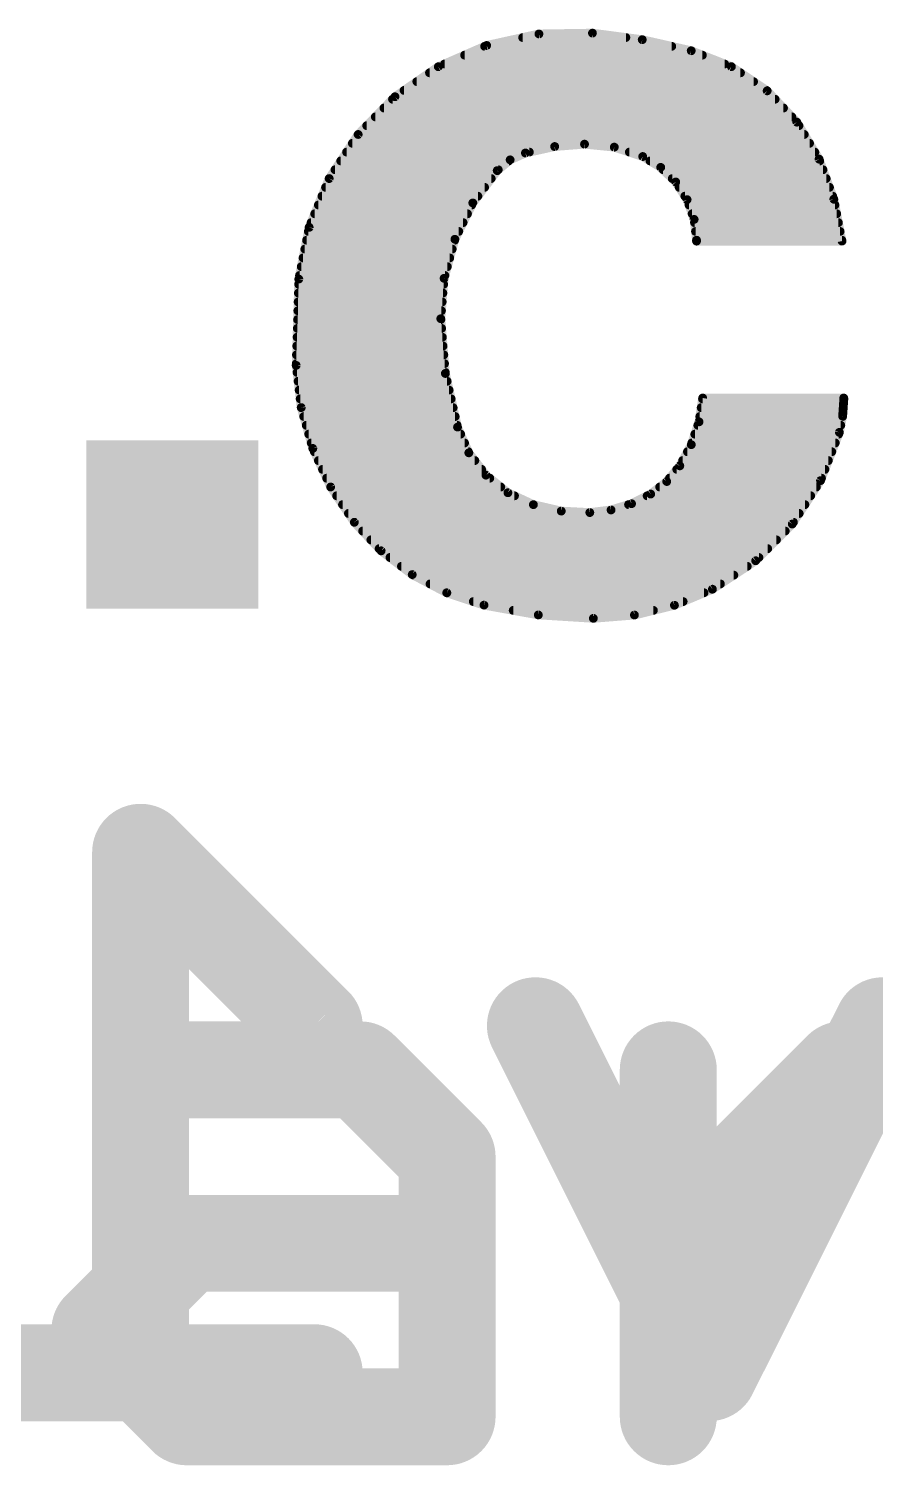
# Model space of a CAD drawing. Extents: x -1 to 111, y -11 to 60.
# Drawn here: x 54.551 to 56.989, y 4.953 to 9.093 of the extents above; entities that cross this region are included whole.
import ezdxf

# ---------------------------------------------------------------- set-up
doc = ezdxf.new("R2010")
doc.units = 0
doc.layers.add('16', color=132, linetype='CONTINUOUS')
doc.layers.add('21', color=53, linetype='CONTINUOUS')

# ---------------------------------------------------------------- blocks, each defined once
blk = doc.blocks.new('RECT')
blk.add_solid([(-0.5, -0.5), (0.5, -0.5), (-0.5, 0.5), (0.5, 0.5)])

msp = doc.modelspace()

# ---------------------------------------------------------------- linework, layer by layer
at = {"layer": '16', "const_width": 0.1397}
for points in [[(54.943, 6.7196, 1), (54.8033, 6.7196)], [(54.9226, 6.769, 1), (54.8238, 6.6702)], [(55.3238, 6.1702, 1), (55.4225, 6.269)], [(56.0729, 6.2509, 1), (55.9479, 6.1884)], [(57.0728, 6.1884, 1), (56.9478, 6.2509)], [(55.3731, 5.1499, 1), (55.3731, 5.2896)], [(56.4479, 5.2509, 1), (56.5728, 5.1885)], [(56.4479, 5.1885, 1), (56.5728, 5.2509)], [(54.8033, 5.2197, 1), (54.943, 5.2197)]]:
    msp.add_lwpolyline(points, format="xyb", dxfattribs=at)
at = {"layer": '16', "const_width": 0.2794}
for points in [[(55.3731, 6.2196), (54.8732, 6.7196)], [(54.8732, 6.7196), (54.8732, 5.2197)], [(56.5103, 5.2197), (56.0104, 6.2196)], [(57.0103, 6.2196), (56.5103, 5.2197)], [(55.3731, 5.2197), (54.3732, 5.2197)]]:
    msp.add_lwpolyline(points, dxfattribs=at)
at = {"layer": '21'}
for points, const_width in [([(55.8698, 9.0449), (56.0204, 9.0781)], 0.0254), ([(55.9736, 9.0678), (56.2709, 9.0678)], 0.0254), ([(56.0204, 9.0781), (56.1746, 9.0805)], 0.0254), ([(56.1746, 9.0805), (56.318, 9.0616)], 0.0254), ([(56.318, 9.0616), (56.4591, 9.0297)], 0.0254), ([(55.7307, 8.9838), (55.8698, 9.0449)], 0.0254), ([(55.8063, 9.017), (56.4912, 9.017)], 0.0254), ([(55.8641, 9.0424), (56.4029, 9.0424)], 0.0254), ([(56.4591, 9.0297), (56.5748, 8.9839)], 0.0254), ([(55.6058, 8.8972), (55.7307, 8.9838)], 0.0254), ([(55.7485, 8.9916), (56.5554, 8.9916)], 0.0254), ([(56.5748, 8.9839), (56.6778, 8.9143)], 0.0254), ([(55.6687, 8.9408), (56.6386, 8.9408)], 0.0254), ([(55.7053, 8.9662), (56.601, 8.9662)], 0.0254), ([(55.4997, 8.7884), (55.6058, 8.8972)], 0.0254), ([(55.5987, 8.89), (56.7008, 8.89)], 0.0254), ([(55.632, 8.9154), (56.6761, 8.9154)], 0.0254), ([(56.6778, 8.9143), (56.7634, 8.824)], 0.0254), ([(55.574, 8.8646), (56.7249, 8.8646)], 0.0254), ([(55.5244, 8.8138), (56.7695, 8.8138)], 0.0254), ([(55.5492, 8.8392), (56.7489, 8.8392)], 0.0254), ([(56.7634, 8.824), (56.8274, 8.7173)], 0.0254), ([(55.4163, 8.6614), (55.4997, 8.7884)], 0.0254), ([(55.4996, 8.7884), (56.7847, 8.7884)], 0.0254), ([(55.4663, 8.7376), (55.9929, 8.7376)], 0.0254), ([(55.483, 8.763), (56.8, 8.763)], 0.0254), ([(55.9816, 8.7351), (55.9375, 8.7153)], 0.0254), ([(56.0658, 8.7537), (55.9816, 8.7351)], 0.0254), ([(56.1518, 8.7605), (56.0658, 8.7537)], 0.0254), ([(56.2376, 8.7519), (56.1518, 8.7605)], 0.0254), ([(56.3194, 8.7249), (56.2376, 8.7519)], 0.0254), ([(56.2809, 8.7376), (56.8152, 8.7376)], 0.0254), ([(56.3712, 8.6937), (56.3194, 8.7249)], 0.0254), ([(55.4329, 8.6868), (55.9033, 8.6868)], 0.0254), ([(55.4496, 8.7122), (55.9338, 8.7122)], 0.0254), ([(55.9003, 8.6843), (55.83, 8.5911)], 0.0254), ([(55.9375, 8.7153), (55.9003, 8.6843)], 0.0254), ([(56.3405, 8.7122), (56.8293, 8.7122)], 0.0254), ([(56.4145, 8.6515), (56.3712, 8.6937)], 0.0254), ([(56.3782, 8.6868), (56.8386, 8.6868)], 0.0254), ([(56.8274, 8.7173), (56.8699, 8.6018)], 0.0254), ([(55.3586, 8.5208), (55.4163, 8.6614)], 0.0254), ([(55.4162, 8.6614), (55.883, 8.6614)], 0.0254), ([(56.4044, 8.6614), (56.848, 8.6614)], 0.0254), ([(56.4472, 8.6006), (56.4145, 8.6515)], 0.0254), ([(55.3954, 8.6106), (55.8447, 8.6106)], 0.0254), ([(55.4058, 8.636), (55.8639, 8.636)], 0.0254), ([(56.4245, 8.636), (56.8573, 8.636)], 0.0254), ([(56.4408, 8.6106), (56.8666, 8.6106)], 0.0254), ([(56.4675, 8.5437), (56.4472, 8.6006)], 0.0254), ([(56.8699, 8.6018), (56.8935, 8.4811)], 0.0254), ([(55.3746, 8.5598), (55.8146, 8.5598)], 0.0254), ([(55.385, 8.5852), (55.8271, 8.5852)], 0.0254), ([(55.83, 8.5911), (55.7784, 8.4864)], 0.0254), ([(56.4527, 8.5852), (56.8731, 8.5852)], 0.0254), ([(56.4618, 8.5598), (56.8781, 8.5598)], 0.0254), ([(55.3288, 8.3718), (55.3586, 8.5208)], 0.0254), ([(55.3642, 8.5344), (55.8021, 8.5344)], 0.0254), ([(56.4744, 8.4836), (56.4675, 8.5437)], 0.0254), ([(56.4686, 8.5344), (56.8831, 8.5344)], 0.0254), ([(55.3512, 8.4836), (55.7777, 8.4836)], 0.0254), ([(55.3562, 8.509), (55.7896, 8.509)], 0.0254), ([(55.7784, 8.4864), (55.7473, 8.3739)], 0.0254), ([(56.4715, 8.509), (56.888, 8.509)], 0.0254), ([(56.4744, 8.4811), (56.4744, 8.4836)], 0.0254), ([(56.4744, 8.4836), (56.893, 8.4836)], 0.0254), ([(56.8935, 8.4811), (56.4744, 8.4811)], 0.0254), ([(55.3461, 8.4582), (55.7706, 8.4582)], 0.0254), ([(55.3359, 8.4074), (55.7566, 8.4074)], 0.0254), ([(55.341, 8.4328), (55.7636, 8.4328)], 0.0254), ([(55.3212, 8.1229), (55.3288, 8.3718)], 0.0254), ([(55.3283, 8.3566), (55.7459, 8.3566)], 0.0254), ([(55.3308, 8.382), (55.7496, 8.382)], 0.0254), ([(55.7473, 8.3739), (55.7378, 8.2575)], 0.0254), ([(55.3276, 8.3312), (55.7438, 8.3312)], 0.0254), ([(55.326, 8.2804), (55.7397, 8.2804)], 0.0254), ([(55.3268, 8.3058), (55.7418, 8.3058)], 0.0254), ([(55.3245, 8.2296), (55.7401, 8.2296)], 0.0254), ([(55.3252, 8.255), (55.738, 8.255)], 0.0254), ([(55.7378, 8.2575), (55.7509, 8.0996)], 0.0254), ([(55.3237, 8.2042), (55.7422, 8.2042)], 0.0254), ([(55.3221, 8.1534), (55.7464, 8.1534)], 0.0254), ([(55.3229, 8.1788), (55.7443, 8.1788)], 0.0254), ([(55.3357, 8.0013), (55.3212, 8.1229)], 0.0254), ([(55.3214, 8.128), (55.7485, 8.128)], 0.0254), ([(55.3236, 8.1026), (55.7507, 8.1026)], 0.0254), ([(55.3267, 8.0772), (55.756, 8.0772)], 0.0254), ([(55.7509, 8.0996), (55.786, 7.9451)], 0.0254), ([(55.3297, 8.0518), (55.7618, 8.0518)], 0.0254), ([(55.3327, 8.0264), (55.7675, 8.0264)], 0.0254), ([(56.4815, 7.9602), (56.4921, 8.0289)], 0.0254), ([(56.4917, 8.0264), (56.8985, 8.0264)], 0.0254), ([(56.4921, 8.0289), (56.8985, 8.0289)], 0.0254), ([(56.8985, 8.0239), (56.8953, 7.9765)], 0.0254), ([(56.8985, 8.0289), (56.8985, 8.0239)], 0.0254), ([(55.3691, 7.8836), (55.3357, 8.0013)], 0.0254), ([(55.3358, 8.001), (55.7733, 8.001)], 0.0254), ([(56.4878, 8.001), (56.897, 8.001)], 0.0254), ([(55.343, 7.9756), (55.7791, 7.9756)], 0.0254), ([(55.3502, 7.9502), (55.7848, 7.9502)], 0.0254), ([(55.786, 7.9451), (55.8186, 7.8709)], 0.0254), ([(56.4593, 7.8944), (56.4815, 7.9602)], 0.0254), ([(56.4782, 7.9502), (56.8899, 7.9502)], 0.0254), ([(56.4839, 7.9756), (56.8951, 7.9756)], 0.0254), ([(56.8953, 7.9765), (56.8858, 7.9299)], 0.0254), ([(55.3574, 7.9248), (55.7949, 7.9248)], 0.0254), ([(55.3646, 7.8994), (55.8061, 7.8994)], 0.0254), ([(56.461, 7.8994), (56.8739, 7.8994)], 0.0254), ([(56.4696, 7.9248), (56.8838, 7.9248)], 0.0254), ([(56.8858, 7.9299), (56.8316, 7.7908)], 0.0254), ([(55.4206, 7.7725), (55.3691, 7.8836)], 0.0254), ([(55.3736, 7.874), (55.8172, 7.874)], 0.0254), ([(55.8186, 7.8709), (55.8679, 7.8066)], 0.0254), ([(56.4261, 7.8334), (56.4593, 7.8944)], 0.0254), ([(56.4482, 7.874), (56.864, 7.874)], 0.0254), ([(55.3853, 7.8486), (55.8357, 7.8486)], 0.0254), ([(55.3971, 7.8232), (55.8552, 7.8232)], 0.0254), ([(56.3886, 7.7882), (56.4261, 7.8334)], 0.0254), ([(56.4176, 7.8232), (56.8442, 7.8232)], 0.0254), ([(56.4344, 7.8486), (56.8541, 7.8486)], 0.0254), ([(55.4089, 7.7978), (55.8788, 7.7978)], 0.0254), ([(55.4888, 7.6708), (55.4206, 7.7725)], 0.0254), ([(55.4206, 7.7724), (55.9105, 7.7724)], 0.0254), ([(55.8679, 7.8066), (55.9311, 7.7559)], 0.0254), ([(56.3423, 7.7521), (56.3886, 7.7882)], 0.0254), ([(56.3683, 7.7724), (56.8196, 7.7724)], 0.0254), ([(56.3966, 7.7978), (56.8343, 7.7978)], 0.0254), ([(56.8316, 7.7908), (56.7501, 7.6657)], 0.0254), ([(55.4377, 7.747), (55.95, 7.747)], 0.0254), ([(55.9311, 7.7559), (56.0045, 7.7216)], 0.0254), ([(56.2873, 7.7242), (56.3423, 7.7521)], 0.0254), ([(56.3322, 7.747), (56.8031, 7.747)], 0.0254), ([(55.4547, 7.7216), (56.0045, 7.7216)], 0.0254), ([(55.4718, 7.6962), (56.77, 7.6962)], 0.0254), ([(56.0045, 7.7216), (56.0847, 7.703)], 0.0254), ([(56.0847, 7.703), (56.167, 7.6987)], 0.0254), ([(56.167, 7.6987), (56.2282, 7.7063)], 0.0254), ([(56.2282, 7.7063), (56.2873, 7.7242)], 0.0254), ([(56.2786, 7.7216), (56.7865, 7.7216)], 0.0254), ([(55.5659, 7.5885), (55.4888, 7.6708)], 0.0254), ([(55.4888, 7.6708), (56.7535, 7.6708)], 0.0254), ([(56.7501, 7.6657), (56.6448, 7.5599)], 0.0254), ([(55.5126, 7.6454), (56.7299, 7.6454)], 0.0254), ([(55.5364, 7.62), (56.7046, 7.62)], 0.0254), ([(55.5602, 7.5946), (56.6794, 7.5946)], 0.0254), ([(55.6555, 7.5201), (55.5659, 7.5885)], 0.0254), ([(55.5912, 7.5692), (56.6541, 7.5692)], 0.0254), ([(55.6244, 7.5438), (56.6204, 7.5438)], 0.0254), ([(56.6448, 7.5599), (56.5201, 7.4778)], 0.0254), ([(55.7552, 7.4674), (55.6555, 7.5201)], 0.0254), ([(55.6587, 7.5184), (56.5818, 7.5184)], 0.0254), ([(55.7068, 7.493), (56.5432, 7.493)], 0.0254), ([(55.7549, 7.4676), (56.4959, 7.4676)], 0.0254), ([(55.8622, 7.432), (55.7552, 7.4674)], 0.0254), ([(55.8314, 7.4422), (56.4358, 7.4422)], 0.0254), ([(56.5201, 7.4778), (56.4108, 7.4317)], 0.0254), ([(56.0186, 7.4038), (55.8622, 7.432)], 0.0254), ([(55.9464, 7.4168), (56.3501, 7.4168)], 0.0254), ([(56.1772, 7.3939), (56.0186, 7.4038)], 0.0254), ([(56.2955, 7.4034), (56.1772, 7.3939)], 0.0254), ([(56.4108, 7.4317), (56.2955, 7.4034)], 0.0254), ([(55.0059, 6.0926), (55.5059, 6.0926)], 0.2794), ([(55.5059, 6.0926), (55.7558, 5.8426)], 0.2794), ([(56.3931, 5.0927), (56.3931, 6.0926)], 0.2794), ([(56.3931, 5.5927), (56.893, 6.0926)], 0.2794), ([(56.893, 6.0926), (57.143, 6.0926)], 0.2794), ([(55.7558, 5.8426), (55.7558, 5.0927)], 0.2794), ([(54.7559, 5.3427), (55.0059, 5.5927)], 0.2794), ([(55.0059, 5.5927), (55.7558, 5.5927)], 0.2794), ([(55.0059, 5.0927), (54.7559, 5.3427)], 0.2794), ([(55.7558, 5.0927), (55.0059, 5.0927)], 0.2794)]:
    msp.add_lwpolyline(points, dxfattribs=dict(at, const_width=const_width))
for points, const_width in [([(55.9736, 9.0741, 1), (55.9736, 9.0615)], 0.0127), ([(56.0203, 9.0845, 1), (56.0205, 9.0718)], 0.0127), ([(56.0218, 9.0719, 1), (56.019, 9.0843)], 0.0127), ([(56.1754, 9.0868, 1), (56.1738, 9.0742)], 0.0127), ([(56.1747, 9.0742, 1), (56.1745, 9.0868)], 0.0127), ([(56.2709, 9.0615, 1), (56.2709, 9.0741)], 0.0127), ([(56.3194, 9.0678, 1), (56.3166, 9.0554)], 0.0127), ([(56.3172, 9.0553, 1), (56.3188, 9.0679)], 0.0127), ([(55.8063, 9.0234, 1), (55.8063, 9.0107)], 0.0127), ([(55.8641, 9.0488, 1), (55.8641, 9.0361)], 0.0127), ([(55.8684, 9.0511, 1), (55.8712, 9.0387)], 0.0127), ([(55.8724, 9.0391, 1), (55.8672, 9.0507)], 0.0127), ([(56.4029, 9.0361, 1), (56.4029, 9.0488)], 0.0127), ([(56.4614, 9.0356, 1), (56.4568, 9.0238)], 0.0127), ([(56.4577, 9.0235, 1), (56.4605, 9.0359)], 0.0127), ([(56.4912, 9.0107, 1), (56.4912, 9.0234)], 0.0127), ([(55.7281, 8.9896, 1), (55.7332, 8.9779)], 0.0127), ([(55.7343, 8.9785, 1), (55.7271, 8.989)], 0.0127), ([(55.7485, 8.9979, 1), (55.7485, 8.9853)], 0.0127), ([(56.5554, 8.9853, 1), (56.5554, 8.9979)], 0.0127), ([(56.5783, 8.9892, 1), (56.5712, 8.9787)], 0.0127), ([(56.5724, 8.978, 1), (56.5771, 8.9898)], 0.0127), ([(55.6687, 8.9472, 1), (55.6687, 8.9345)], 0.0127), ([(55.7053, 8.9726, 1), (55.7053, 8.9599)], 0.0127), ([(56.601, 8.9599, 1), (56.601, 8.9726)], 0.0127), ([(56.6386, 8.9345, 1), (56.6386, 8.9472)], 0.0127), ([(55.5987, 8.8963, 1), (55.5987, 8.8837)], 0.0127), ([(55.6022, 8.9024, 1), (55.6094, 8.892)], 0.0127), ([(55.6103, 8.8928, 1), (55.6012, 8.9016)], 0.0127), ([(55.632, 8.9217, 1), (55.632, 8.9091)], 0.0127), ([(56.6824, 8.9186, 1), (56.6732, 8.9099)], 0.0127), ([(56.6743, 8.909, 1), (56.6814, 8.9195)], 0.0127), ([(56.6761, 8.9091, 1), (56.6761, 8.9217)], 0.0127), ([(56.7008, 8.8837, 1), (56.7008, 8.8963)], 0.0127), ([(55.574, 8.871, 1), (55.574, 8.8583)], 0.0127), ([(56.7249, 8.8583, 1), (56.7249, 8.871)], 0.0127), ([(55.5244, 8.8201, 1), (55.5244, 8.8075)], 0.0127), ([(55.5492, 8.8455, 1), (55.5492, 8.8329)], 0.0127), ([(56.7489, 8.8329, 1), (56.7489, 8.8455)], 0.0127), ([(56.7688, 8.8272, 1), (56.7579, 8.8207)], 0.0127), ([(56.7588, 8.8196, 1), (56.768, 8.8283)], 0.0127), ([(56.7695, 8.8075, 1), (56.7695, 8.8201)], 0.0127), ([(55.4996, 8.7948, 1), (55.4996, 8.7821)], 0.0127), ([(55.4951, 8.7929, 1), (55.5042, 8.784)], 0.0127), ([(55.505, 8.7849, 1), (55.4944, 8.7919)], 0.0127), ([(56.7847, 8.7821, 1), (56.7847, 8.7948)], 0.0127), ([(55.4663, 8.7439, 1), (55.4663, 8.7313)], 0.0127), ([(55.483, 8.7693, 1), (55.483, 8.7567)], 0.0127), ([(55.9802, 8.7413, 1), (55.983, 8.7289)], 0.0127), ([(55.9842, 8.7293, 1), (55.979, 8.7409)], 0.0127), ([(55.9929, 8.7313, 1), (55.9929, 8.7439)], 0.0127), ([(56.0653, 8.76, 1), (56.0663, 8.7473)], 0.0127), ([(56.0672, 8.7475, 1), (56.0645, 8.7599)], 0.0127), ([(56.1524, 8.7668, 1), (56.1512, 8.7542)], 0.0127), ([(56.1523, 8.7542, 1), (56.1513, 8.7668)], 0.0127), ([(56.2396, 8.758, 1), (56.2356, 8.7459)], 0.0127), ([(56.2369, 8.7456, 1), (56.2382, 8.7582)], 0.0127), ([(56.2809, 8.7439, 1), (56.2809, 8.7313)], 0.0127), ([(56.3227, 8.7303, 1), (56.3161, 8.7195)], 0.0127), ([(56.3174, 8.7189, 1), (56.3214, 8.7309)], 0.0127), ([(56.8, 8.7567, 1), (56.8, 8.7693)], 0.0127), ([(56.8152, 8.7313, 1), (56.8152, 8.7439)], 0.0127), ([(55.4329, 8.6931, 1), (55.4329, 8.6805)], 0.0127), ([(55.4496, 8.7186, 1), (55.4496, 8.7059)], 0.0127), ([(55.8962, 8.6892, 1), (55.9044, 8.6794)], 0.0127), ([(55.9054, 8.6805, 1), (55.8952, 8.6881)], 0.0127), ([(55.9033, 8.6805, 1), (55.9033, 8.6931)], 0.0127), ([(55.9349, 8.7211, 1), (55.9401, 8.7095)], 0.0127), ([(55.9415, 8.7104, 1), (55.9334, 8.7201)], 0.0127), ([(55.9338, 8.7059, 1), (55.9338, 8.7186)], 0.0127), ([(56.3405, 8.7186, 1), (56.3405, 8.7059)], 0.0127), ([(56.3756, 8.6982, 1), (56.3668, 8.6891)], 0.0127), ([(56.3679, 8.6882, 1), (56.3745, 8.6991)], 0.0127), ([(56.3782, 8.6931, 1), (56.3782, 8.6805)], 0.0127), ([(56.8334, 8.7195, 1), (56.8214, 8.7151)], 0.0127), ([(56.822, 8.714, 1), (56.8328, 8.7206)], 0.0127), ([(56.8293, 8.7059, 1), (56.8293, 8.7186)], 0.0127), ([(56.8386, 8.6805, 1), (56.8386, 8.6931)], 0.0127), ([(55.4109, 8.6649, 1), (55.4216, 8.6579)], 0.0127), ([(55.4162, 8.6677, 1), (55.4162, 8.6551)], 0.0127), ([(55.4221, 8.659, 1), (55.4104, 8.6638)], 0.0127), ([(55.883, 8.6551, 1), (55.883, 8.6677)], 0.0127), ([(56.4044, 8.6677, 1), (56.4044, 8.6551)], 0.0127), ([(56.4199, 8.6549, 1), (56.4092, 8.6481)], 0.0127), ([(56.4101, 8.647, 1), (56.419, 8.6561)], 0.0127), ([(56.848, 8.6551, 1), (56.848, 8.6677)], 0.0127), ([(55.3954, 8.6169, 1), (55.3954, 8.6043)], 0.0127), ([(55.4058, 8.6424, 1), (55.4058, 8.6297)], 0.0127), ([(55.8447, 8.6043, 1), (55.8447, 8.6169)], 0.0127), ([(55.8639, 8.6297, 1), (55.8639, 8.6424)], 0.0127), ([(56.4245, 8.6424, 1), (56.4245, 8.6297)], 0.0127), ([(56.4408, 8.6169, 1), (56.4408, 8.6043)], 0.0127), ([(56.4532, 8.6028, 1), (56.4412, 8.5985)], 0.0127), ([(56.8573, 8.6297, 1), (56.8573, 8.6424)], 0.0127), ([(56.8761, 8.6031, 1), (56.8636, 8.6006)], 0.0127), ([(56.8666, 8.6043, 1), (56.8666, 8.6169)], 0.0127), ([(55.3746, 8.5662, 1), (55.3746, 8.5535)], 0.0127), ([(55.385, 8.5915, 1), (55.385, 8.5789)], 0.0127), ([(55.8146, 8.5535, 1), (55.8146, 8.5662)], 0.0127), ([(55.8249, 8.5949, 1), (55.8351, 8.5873)], 0.0127), ([(55.8357, 8.5883, 1), (55.8243, 8.5939)], 0.0127), ([(55.8271, 8.5789, 1), (55.8271, 8.5915)], 0.0127), ([(56.4419, 8.5972, 1), (56.4526, 8.6041)], 0.0127), ([(56.4527, 8.5915, 1), (56.4527, 8.5789)], 0.0127), ([(56.4618, 8.5662, 1), (56.4618, 8.5535)], 0.0127), ([(56.8639, 8.5996, 1), (56.8758, 8.604)], 0.0127), ([(56.8731, 8.5789, 1), (56.8731, 8.5915)], 0.0127), ([(56.8781, 8.5535, 1), (56.8781, 8.5662)], 0.0127), ([(55.3527, 8.5232, 1), (55.3645, 8.5184)], 0.0127), ([(55.3648, 8.5196, 1), (55.3524, 8.5221)], 0.0127), ([(55.3642, 8.5407, 1), (55.3642, 8.5281)], 0.0127), ([(55.8021, 8.5281, 1), (55.8021, 8.5407)], 0.0127), ([(56.4738, 8.5444, 1), (56.4612, 8.543)], 0.0127), ([(56.4615, 8.5415, 1), (56.4735, 8.5458)], 0.0127), ([(56.4686, 8.5407, 1), (56.4686, 8.5281)], 0.0127), ([(56.8831, 8.5281, 1), (56.8831, 8.5407)], 0.0127), ([(55.3512, 8.49, 1), (55.3512, 8.4773)], 0.0127), ([(55.3562, 8.5153, 1), (55.3562, 8.5027)], 0.0127), ([(55.7727, 8.4892, 1), (55.7841, 8.4836)], 0.0127), ([(55.7845, 8.4847, 1), (55.7723, 8.4881)], 0.0127), ([(55.7777, 8.4773, 1), (55.7777, 8.49)], 0.0127), ([(55.7896, 8.5027, 1), (55.7896, 8.5153)], 0.0127), ([(56.4715, 8.5153, 1), (56.4715, 8.5027)], 0.0127), ([(56.4744, 8.49, 1), (56.4744, 8.4773)], 0.0127), ([(56.4808, 8.4836, 1), (56.4681, 8.4836)], 0.0127), ([(56.4744, 8.4874, 1), (56.4744, 8.4748)], 0.0127), ([(56.4681, 8.4829, 1), (56.4807, 8.4843)], 0.0127), ([(56.4681, 8.4811, 1), (56.4808, 8.4811)], 0.0127), ([(56.8873, 8.4799, 1), (56.8997, 8.4823)], 0.0127), ([(56.888, 8.5027, 1), (56.888, 8.5153)], 0.0127), ([(56.893, 8.4773, 1), (56.893, 8.49)], 0.0127), ([(56.8935, 8.4748, 1), (56.8935, 8.4874)], 0.0127), ([(55.3461, 8.4645, 1), (55.3461, 8.4519)], 0.0127), ([(55.7706, 8.4519, 1), (55.7706, 8.4645)], 0.0127), ([(55.3359, 8.4138, 1), (55.3359, 8.4011)], 0.0127), ([(55.341, 8.4391, 1), (55.341, 8.4265)], 0.0127), ([(55.7566, 8.4011, 1), (55.7566, 8.4138)], 0.0127), ([(55.7636, 8.4265, 1), (55.7636, 8.4391)], 0.0127), ([(55.3283, 8.3629, 1), (55.3283, 8.3503)], 0.0127), ([(55.3226, 8.373, 1), (55.335, 8.3706)], 0.0127), ([(55.3351, 8.3716, 1), (55.3225, 8.372)], 0.0127), ([(55.3308, 8.3883, 1), (55.3308, 8.3757)], 0.0127), ([(55.7536, 8.3733, 1), (55.741, 8.3744)], 0.0127), ([(55.7412, 8.3755, 1), (55.7534, 8.3722)], 0.0127), ([(55.7459, 8.3503, 1), (55.7459, 8.3629)], 0.0127), ([(55.7496, 8.3757, 1), (55.7496, 8.3883)], 0.0127), ([(55.3276, 8.3376, 1), (55.3276, 8.3249)], 0.0127), ([(55.7438, 8.3249, 1), (55.7438, 8.3376)], 0.0127), ([(55.326, 8.2867, 1), (55.326, 8.2741)], 0.0127), ([(55.3268, 8.3121, 1), (55.3268, 8.2995)], 0.0127), ([(55.7397, 8.2741, 1), (55.7397, 8.2867)], 0.0127), ([(55.7418, 8.2995, 1), (55.7418, 8.3121)], 0.0127), ([(55.3245, 8.2359, 1), (55.3245, 8.2233)], 0.0127), ([(55.3252, 8.2614, 1), (55.3252, 8.2487)], 0.0127), ([(55.7441, 8.258, 1), (55.7315, 8.257)], 0.0127), ([(55.7315, 8.258, 1), (55.7441, 8.257)], 0.0127), ([(55.738, 8.2487, 1), (55.738, 8.2614)], 0.0127), ([(55.7401, 8.2233, 1), (55.7401, 8.2359)], 0.0127), ([(55.3237, 8.2105, 1), (55.3237, 8.1979)], 0.0127), ([(55.7422, 8.1979, 1), (55.7422, 8.2105)], 0.0127), ([(55.3221, 8.1597, 1), (55.3221, 8.1471)], 0.0127), ([(55.3229, 8.1852, 1), (55.3229, 8.1725)], 0.0127), ([(55.7443, 8.1725, 1), (55.7443, 8.1852)], 0.0127), ([(55.7464, 8.1471, 1), (55.7464, 8.1597)], 0.0127), ([(55.3275, 8.1237, 1), (55.3149, 8.1221)], 0.0127), ([(55.3149, 8.1231, 1), (55.3275, 8.1227)], 0.0127), ([(55.3214, 8.1343, 1), (55.3214, 8.1217)], 0.0127), ([(55.3236, 8.109, 1), (55.3236, 8.0963)], 0.0127), ([(55.7485, 8.1217, 1), (55.7485, 8.1343)], 0.0127), ([(55.7507, 8.0963, 1), (55.7507, 8.109)], 0.0127), ([(55.3267, 8.0836, 1), (55.3267, 8.0709)], 0.0127), ([(55.7571, 8.101, 1), (55.7447, 8.0982)], 0.0127), ([(55.7446, 8.0991, 1), (55.7572, 8.1001)], 0.0127), ([(55.756, 8.0709, 1), (55.756, 8.0836)], 0.0127), ([(55.3297, 8.0581, 1), (55.3297, 8.0455)], 0.0127), ([(55.3327, 8.0328, 1), (55.3327, 8.0201)], 0.0127), ([(55.7618, 8.0455, 1), (55.7618, 8.0581)], 0.0127), ([(55.7675, 8.0201, 1), (55.7675, 8.0328)], 0.0127), ([(56.4917, 8.0328, 1), (56.4917, 8.0201)], 0.0127), ([(56.4984, 8.0279, 1), (56.4858, 8.0299)], 0.0127), ([(56.4921, 8.0352, 1), (56.4921, 8.0226)], 0.0127), ([(56.9048, 8.0235, 1), (56.8922, 8.0243)], 0.0127), ([(56.9049, 8.0289, 1), (56.8922, 8.0289)], 0.0127), ([(56.8985, 8.0226, 1), (56.8985, 8.0352)], 0.0127), ([(56.8985, 8.0201, 1), (56.8985, 8.0328)], 0.0127), ([(55.3418, 8.0031, 1), (55.3296, 7.9996)], 0.0127), ([(55.3358, 8.0074, 1), (55.3358, 7.9947)], 0.0127), ([(55.3294, 8.0006, 1), (55.342, 8.0021)], 0.0127), ([(55.7733, 7.9947, 1), (55.7733, 8.0074)], 0.0127), ([(56.4878, 8.0074, 1), (56.4878, 7.9947)], 0.0127), ([(56.8922, 8.0239, 1), (56.9049, 8.0239)], 0.0127), ([(56.897, 7.9947, 1), (56.897, 8.0074)], 0.0127), ([(55.343, 7.982, 1), (55.343, 7.9692)], 0.0127), ([(55.3502, 7.9566, 1), (55.3502, 7.9439)], 0.0127), ([(55.7791, 7.9692, 1), (55.7791, 7.982)], 0.0127), ([(55.7918, 7.9477, 1), (55.7802, 7.9425)], 0.0127), ([(55.7798, 7.9437, 1), (55.7922, 7.9465)], 0.0127), ([(55.7848, 7.9439, 1), (55.7848, 7.9566)], 0.0127), ([(56.4782, 7.9566, 1), (56.4782, 7.9439)], 0.0127), ([(56.4753, 7.9612, 1), (56.4878, 7.9593)], 0.0127), ([(56.4876, 7.9582, 1), (56.4755, 7.9623)], 0.0127), ([(56.4839, 7.982, 1), (56.4839, 7.9692)], 0.0127), ([(56.889, 7.9769, 1), (56.9016, 7.976)], 0.0127), ([(56.9015, 7.9752, 1), (56.8891, 7.9777)], 0.0127), ([(56.8899, 7.9439, 1), (56.8899, 7.9566)], 0.0127), ([(56.8951, 7.9692, 1), (56.8951, 7.982)], 0.0127), ([(55.3574, 7.9312, 1), (55.3574, 7.9184)], 0.0127), ([(55.3646, 7.9058, 1), (55.3646, 7.893)], 0.0127), ([(55.7949, 7.9184, 1), (55.7949, 7.9312)], 0.0127), ([(55.8061, 7.893, 1), (55.8061, 7.9058)], 0.0127), ([(56.461, 7.9058, 1), (56.461, 7.893)], 0.0127), ([(56.4696, 7.9312, 1), (56.4696, 7.9184)], 0.0127), ([(56.8739, 7.893, 1), (56.8739, 7.9058)], 0.0127), ([(56.8796, 7.9312, 1), (56.892, 7.9286)], 0.0127), ([(56.8917, 7.9276, 1), (56.8799, 7.9322)], 0.0127), ([(56.8838, 7.9184, 1), (56.8838, 7.9312)], 0.0127), ([(55.3749, 7.8862, 1), (55.3634, 7.8809)], 0.0127), ([(55.363, 7.8818, 1), (55.3752, 7.8853)], 0.0127), ([(55.3736, 7.8804, 1), (55.3736, 7.8677)], 0.0127), ([(55.8236, 7.8748, 1), (55.8135, 7.867)], 0.0127), ([(55.8128, 7.8684, 1), (55.8244, 7.8735)], 0.0127), ([(55.8172, 7.8677, 1), (55.8172, 7.8804)], 0.0127), ([(56.4482, 7.8804, 1), (56.4482, 7.8677)], 0.0127), ([(56.4533, 7.8964, 1), (56.4653, 7.8924)], 0.0127), ([(56.4649, 7.8914, 1), (56.4537, 7.8974)], 0.0127), ([(56.864, 7.8677, 1), (56.864, 7.8804)], 0.0127), ([(55.3853, 7.855, 1), (55.3853, 7.8422)], 0.0127), ([(55.3971, 7.8296, 1), (55.3971, 7.8168)], 0.0127), ([(55.8357, 7.8422, 1), (55.8357, 7.855)], 0.0127), ([(55.8552, 7.8168, 1), (55.8552, 7.8296)], 0.0127), ([(56.4176, 7.8296, 1), (56.4176, 7.8168)], 0.0127), ([(56.4205, 7.8364, 1), (56.4317, 7.8304)], 0.0127), ([(56.431, 7.8293, 1), (56.4212, 7.8375)], 0.0127), ([(56.4344, 7.855, 1), (56.4344, 7.8422)], 0.0127), ([(56.8442, 7.8168, 1), (56.8442, 7.8296)], 0.0127), ([(56.8541, 7.8422, 1), (56.8541, 7.855)], 0.0127), ([(55.4089, 7.8042, 1), (55.4089, 7.7915)], 0.0127), ([(55.4259, 7.776, 1), (55.4153, 7.7689)], 0.0127), ([(55.4206, 7.7788, 1), (55.4206, 7.766)], 0.0127), ([(55.8719, 7.8115, 1), (55.8639, 7.8016)], 0.0127), ([(55.8628, 7.8027, 1), (55.8729, 7.8105)], 0.0127), ([(55.8788, 7.7915, 1), (55.8788, 7.8042)], 0.0127), ([(55.9105, 7.766, 1), (55.9105, 7.7788)], 0.0127), ([(56.3683, 7.7788, 1), (56.3683, 7.766)], 0.0127), ([(56.3837, 7.7923, 1), (56.3935, 7.7842)], 0.0127), ([(56.3925, 7.7832, 1), (56.3847, 7.7932)], 0.0127), ([(56.3966, 7.8042, 1), (56.3966, 7.7915)], 0.0127), ([(56.8196, 7.766, 1), (56.8196, 7.7788)], 0.0127), ([(56.8257, 7.7931, 1), (56.8375, 7.7885)], 0.0127), ([(56.8369, 7.7873, 1), (56.8263, 7.7943)], 0.0127), ([(56.8343, 7.7915, 1), (56.8343, 7.8042)], 0.0127), ([(55.4148, 7.7698, 1), (55.4263, 7.7751)], 0.0127), ([(55.4377, 7.7534, 1), (55.4377, 7.7407)], 0.0127), ([(55.9337, 7.7616, 1), (55.9284, 7.7501)], 0.0127), ([(55.9271, 7.7509, 1), (55.935, 7.7608)], 0.0127), ([(55.95, 7.7407, 1), (55.95, 7.7534)], 0.0127), ([(56.3322, 7.7534, 1), (56.3322, 7.7407)], 0.0127), ([(56.3384, 7.7571, 1), (56.3462, 7.7471)], 0.0127), ([(56.3452, 7.7464, 1), (56.3394, 7.7578)], 0.0127), ([(56.8031, 7.7407, 1), (56.8031, 7.7534)], 0.0127), ([(55.4547, 7.728, 1), (55.4547, 7.7153)], 0.0127), ([(55.4718, 7.7026, 1), (55.4718, 7.6898)], 0.0127), ([(56.0059, 7.7278, 1), (56.0031, 7.7154)], 0.0127), ([(56.0018, 7.7158, 1), (56.0072, 7.7274)], 0.0127), ([(56.0045, 7.7153, 1), (56.0045, 7.728)], 0.0127), ([(56.0851, 7.7093, 1), (56.0844, 7.6966)], 0.0127), ([(56.0833, 7.6968, 1), (56.0862, 7.7091)], 0.0127), ([(56.1662, 7.705, 1), (56.1678, 7.6924)], 0.0127), ([(56.1667, 7.6924, 1), (56.1673, 7.705)], 0.0127), ([(56.2264, 7.7123, 1), (56.2301, 7.7002)], 0.0127), ([(56.229, 7.7, 1), (56.2275, 7.7126)], 0.0127), ([(56.2786, 7.728, 1), (56.2786, 7.7153)], 0.0127), ([(56.2844, 7.7299, 1), (56.2901, 7.7186)], 0.0127), ([(56.2891, 7.7182, 1), (56.2854, 7.7303)], 0.0127), ([(56.77, 7.6898, 1), (56.77, 7.7026)], 0.0127), ([(56.7865, 7.7153, 1), (56.7865, 7.728)], 0.0127), ([(55.4888, 7.6772, 1), (55.4888, 7.6645)], 0.0127), ([(55.4934, 7.6751, 1), (55.4842, 7.6665)], 0.0127), ([(55.4835, 7.6673, 1), (55.4941, 7.6743)], 0.0127), ([(56.7448, 7.6692, 1), (56.7554, 7.6622)], 0.0127), ([(56.7546, 7.6612, 1), (56.7456, 7.6702)], 0.0127), ([(56.7535, 7.6645, 1), (56.7535, 7.6772)], 0.0127), ([(55.5126, 7.6518, 1), (55.5126, 7.6391)], 0.0127), ([(55.5364, 7.6264, 1), (55.5364, 7.6136)], 0.0127), ([(56.7046, 7.6136, 1), (56.7046, 7.6264)], 0.0127), ([(56.7299, 7.6391, 1), (56.7299, 7.6518)], 0.0127), ([(55.5602, 7.601, 1), (55.5602, 7.5883)], 0.0127), ([(55.5697, 7.5936, 1), (55.562, 7.5835)], 0.0127), ([(55.5612, 7.5842, 1), (55.5705, 7.5928)], 0.0127), ([(55.5912, 7.5756, 1), (55.5912, 7.5629)], 0.0127), ([(56.6541, 7.5629, 1), (56.6541, 7.5756)], 0.0127), ([(56.6794, 7.5883, 1), (56.6794, 7.601)], 0.0127), ([(55.6244, 7.5502, 1), (55.6244, 7.5374)], 0.0127), ([(56.6204, 7.5374, 1), (56.6204, 7.5502)], 0.0127), ([(56.6403, 7.5644, 1), (56.6493, 7.5554)], 0.0127), ([(56.6483, 7.5546, 1), (56.6413, 7.5652)], 0.0127), ([(55.6584, 7.5257, 1), (55.6525, 7.5145)], 0.0127), ([(55.6516, 7.515, 1), (55.6593, 7.5251)], 0.0127), ([(55.6587, 7.5248, 1), (55.6587, 7.5121)], 0.0127), ([(55.7068, 7.4994, 1), (55.7068, 7.4867)], 0.0127), ([(56.5432, 7.4867, 1), (56.5432, 7.4994)], 0.0127), ([(56.5818, 7.5121, 1), (56.5818, 7.5248)], 0.0127), ([(55.7549, 7.474, 1), (55.7549, 7.4612)], 0.0127), ([(55.7572, 7.4735, 1), (55.7532, 7.4614)], 0.0127), ([(55.7522, 7.4618, 1), (55.7581, 7.4731)], 0.0127), ([(55.8314, 7.4486, 1), (55.8314, 7.4359)], 0.0127), ([(56.4358, 7.4359, 1), (56.4358, 7.4486)], 0.0127), ([(56.4959, 7.4612, 1), (56.4959, 7.474)], 0.0127), ([(56.5166, 7.4831, 1), (56.5236, 7.4725)], 0.0127), ([(56.5226, 7.4719, 1), (56.5176, 7.4837)], 0.0127), ([(55.8633, 7.4382, 1), (55.8611, 7.4258)], 0.0127), ([(55.8602, 7.426, 1), (55.8642, 7.438)], 0.0127), ([(55.9464, 7.4232, 1), (55.9464, 7.4104)], 0.0127), ([(56.019, 7.4101, 1), (56.0182, 7.3974)], 0.0127), ([(56.0175, 7.3975, 1), (56.0197, 7.41)], 0.0127), ([(56.294, 7.4096, 1), (56.297, 7.3973)], 0.0127), ([(56.296, 7.3971, 1), (56.295, 7.4098)], 0.0127), ([(56.3501, 7.4104, 1), (56.3501, 7.4232)], 0.0127), ([(56.4083, 7.4375, 1), (56.4132, 7.4258)], 0.0127), ([(56.4123, 7.4255, 1), (56.4093, 7.4378)], 0.0127), ([(56.1767, 7.4002, 1), (56.1777, 7.3876)], 0.0127), ([(56.1768, 7.3876, 1), (56.1776, 7.4002)], 0.0127), ([(55.0059, 6.1625, 1), (55.0059, 6.0228)], 0.1397), ([(55.5553, 6.142, 1), (55.4565, 6.0432)], 0.1397), ([(55.5059, 6.0228, 1), (55.5059, 6.1625)], 0.1397), ([(56.4629, 6.0926, 1), (56.3232, 6.0926)], 0.1397), ([(56.893, 6.1625, 1), (56.893, 6.0228)], 0.1397), ([(56.9424, 6.0432, 1), (56.8436, 6.142)], 0.1397), ([(55.8257, 5.8426, 1), (55.686, 5.8426)], 0.1397), ([(55.7064, 5.7932, 1), (55.8052, 5.892)], 0.1397), ([(55.0059, 5.6625, 1), (55.0059, 5.5228)], 0.1397), ([(55.0553, 5.5433, 1), (54.9565, 5.6421)], 0.1397), ([(55.7558, 5.5228, 1), (55.7558, 5.6625)], 0.1397), ([(56.3437, 5.6421, 1), (56.4425, 5.5433)], 0.1397), ([(54.8053, 5.3921, 1), (54.7065, 5.2933)], 0.1397), ([(54.7065, 5.3921, 1), (54.8053, 5.2933)], 0.1397), ([(55.0059, 5.1626, 1), (55.0059, 5.0229)], 0.1397), ([(55.7558, 5.0229, 1), (55.7558, 5.1626)], 0.1397), ([(54.9565, 5.0433, 1), (55.0553, 5.1421)], 0.1397), ([(55.686, 5.0927, 1), (55.8257, 5.0927)], 0.1397), ([(56.3232, 5.0927, 1), (56.4629, 5.0927)], 0.1397)]:
    msp.add_lwpolyline(points, format="xyb", dxfattribs=dict(at, const_width=const_width))

# ---------------------------------------------------------------- block references
at = {"layer": '21', "xscale": 0.4953, "yscale": 0.4851}
msp.add_blockref('RECT', (54.9644, 7.6645), dxfattribs=at)

doc.saveas('drawing.dxf')
